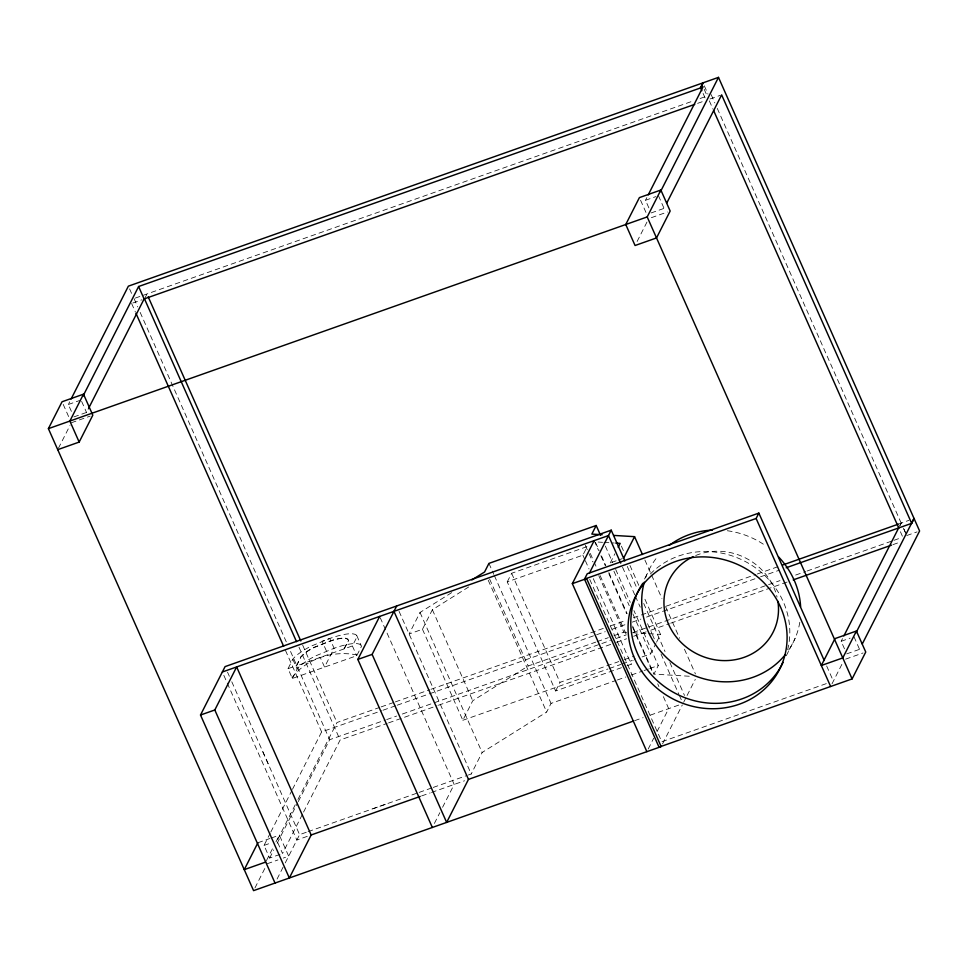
<?xml version="1.0" encoding="UTF-8"?>
<svg xmlns="http://www.w3.org/2000/svg" width="968" height="968" viewBox="0 0 968 968"><rect width="100%" height="100%" fill="white"/><g stroke="black" fill="none" stroke-linecap="round" stroke-linejoin="round"><path stroke-width="0.73" stroke-dasharray="4.84 3.63" d="M71.39 411.4L68.329 404.503L69.696 401.805M58.395 448.317L69.998 425.448M73.834 416.93L86.527 412.441L88.56 408.435M144.51 298.882L146.967 294.042M356.769 635.565L361.5 646.321L356.72 655.735L292.36 678.471L288.016 668.67L292.796 659.256A31.545 7.95 -23.9 0 1 298.301 653.993L300.975 652.069A31.545 7.95 -23.9 0 1 310.837 646.273L329.749 638.469A36.106 9.099 -23.9 0 1 343.398 634.597L346.302 634.1A36.106 9.099 -23.9 0 1 353.175 633.895L354.772 634.246A36.106 9.099 -23.9 0 1 357.156 636.52L352.376 645.934L296.426 665.923L300.975 656.594L306.687 651.597A22.312 5.627 -23.9 0 1 313.656 647.495L330.983 640.647A26.886 6.776 -23.9 0 1 338.437 638.674L340.591 638.311A26.886 6.776 -23.9 0 1 345.721 638.154L348.686 640.102L344.136 649.056M296.426 665.923L301.06 656.788L306.771 651.791A22.312 5.627 -23.9 0 1 313.741 647.689L331.068 640.84A26.886 6.776 -23.9 0 1 338.522 638.868L340.675 638.505A26.886 6.776 -23.9 0 1 345.806 638.348L347.887 639.025M292.36 678.471L297.14 669.057A31.545 7.95 -23.9 0 1 302.657 663.794L305.319 661.882A31.545 7.95 -23.9 0 1 315.181 656.074L334.093 648.282A36.106 9.099 -23.9 0 1 347.742 644.398L350.646 643.901A36.106 9.099 -23.9 0 1 357.531 643.696L359.116 644.047A36.106 9.099 -23.9 0 1 361.5 646.321M344.051 648.875L348.686 640.102M279.97 854.405L269.636 858.047L264.034 845.415L270.132 833.4M270.81 832.056L291.804 790.662M292.481 789.331L321.618 731.917L381.549 710.742M266.394 860.709L273.218 847.266M275.953 841.882L279.365 835.154L288.682 856.16L283.309 858.059M295.24 804.795L276.945 840.853L282.547 853.486L302.875 813.435M297.95 799.459L336.985 722.515L379.722 707.402M269.636 858.047L273.738 849.977M277.151 843.261L297.612 802.92M298.289 801.577L329.677 739.709L385.252 720.071M254.947 887.946L265.171 867.776M303.553 812.091L340.131 739.988L387.152 723.374M277.078 879.029L284.58 864.23M285.27 862.887L299.596 834.646L306.674 832.141M451.669 592.634L420.027 612.466L409.113 633.98L422.471 629.26L432.381 609.731L468.911 586.826M648.875 207.878L645.499 200.279L646.854 197.605M637.113 241.48L647.35 221.309M651.125 212.948L664.06 208.374L665.415 205.7M507.244 581.889L511.612 573.286L587.249 546.545L582.881 555.16L507.244 581.889L555.608 690.958L621.456 667.69M422.471 629.26L462.837 720.277L472.747 700.747L528.177 665.996L595.707 642.135M434.39 823.429L439.847 812.672M442.582 807.3L454.173 784.431L380.267 617.79M468.391 774.993L471.21 774.001L482.124 752.487L546.666 712.024L551.034 703.409L615.951 680.468M610.264 562.904L614.886 553.793M555.608 690.958L559.976 682.355L618.818 661.567M644.531 579.021L647.253 573.649M627.058 665.718L631.257 664.23L633.132 660.539M642.087 656.933L650.629 653.92L655.905 643.502M656.57 642.195L660.527 634.391L644.023 597.159M689.276 676.245L653.932 674.115L658.3 665.512L633.943 610.602M648.233 748.978L653.69 738.221M657.103 731.493L668.694 708.636L662.584 694.855M662.535 743.92L682.319 704.922M683.674 702.236L685.731 698.194M687.086 695.508L695.278 679.379M786.318 655.675L795.188 638.19M844.495 648.838L841.156 641.3L842.523 638.614M899.829 525.648L901.232 523.059M899.974 525.551L901.184 523.071M832.008 683.819L842.245 663.649M846.722 653.872L859.56 649.334L860.927 646.648M291.997 677.648C306.566 658.482 333.028 650.278 356.345 654.876M385.397 804.323L371.821 809.127M135.302 298.083L692.955 101.023M700.07 98.518L707.185 96.001M697.613 103.358L704.728 100.841M709.992 98.99L720.349 95.336M132.882 302.984L141.921 299.79M645.499 200.279L655.856 196.613M68.329 404.503L79.606 400.51M651.391 217.667L667.484 211.98M71.354 422.762L90.133 416.131M288.016 668.67L296.341 665.73M611.594 562.432L616.943 560.545M618.286 560.073L622.291 558.645M381.15 706.906L393.976 702.369M395.404 701.873L429.598 689.785M431.014 689.276L603.415 628.365M610.542 625.848L626.223 620.306M633.338 617.79L664.689 606.706M666.117 606.21L755.875 574.484M757.303 573.988L780.099 565.929M898.352 524.148L908.94 520.336M382.965 710.234L395.791 705.708M397.219 705.2L595.272 635.214M596.687 634.718L605.242 631.693M612.369 629.176L626.611 624.142M632.31 622.121L640.864 619.109M646.563 617.088L759.118 577.315M760.545 576.807L779.071 570.273M597.123 641.627L608.376 637.658M614.002 635.661L623.852 632.189L626.78 632.358M906.762 535.534L917.035 531.904M386.68 719.575L396.65 716.042M402.349 714.033L600.426 644.035M601.854 643.538L610.409 640.514M616.108 638.493L626.078 634.972M633.205 632.455L647.459 627.421M648.887 626.913L767.164 585.12M768.58 584.624L779.99 580.594M795.66 575.053L805.63 571.531M807.058 571.023L892.556 540.809M893.984 540.301L901.111 537.784M388.579 722.878L437.016 705.757M438.444 705.249L610.844 644.337M616.543 642.316L626.514 638.795M633.641 636.279L649.31 630.737M650.738 630.229L669.263 623.695M670.691 623.186L790.372 580.897M892.956 544.645L898.655 542.625M624.42 659.583L634.221 656.122M462.837 720.277L607.94 668.997M609.368 668.489L620.754 664.471M622.17 663.975L632.128 660.454M617.366 679.972L625.836 676.983M631.475 674.986L642.776 670.993M644.18 670.497L648.415 669.009M649.83 668.501L658.3 665.512M257.911 842.741L269.975 838.47M271.318 837.998L279.365 835.154M264.034 845.415L270.495 843.128M841.156 641.3L850.134 638.13M308.09 831.645L417.752 792.889M419.156 792.393L431.825 787.916M433.228 787.42L466.987 775.489M307.267 836.352L296.861 840.03L222.955 673.377M421.612 795.938L430.107 792.937M431.522 792.441L464.579 780.765M634.621 720.676L643.139 717.663M650.242 715.158L681.702 704.038M845.633 659.135L863.057 652.976M267.228 863.746L277.949 859.947M826.285 683.626L661.761 741.766L589.681 579.251M598.163 542.056L602.556 542.322M604.032 542.407L614.293 543.024M632.649 632.709L647.326 633.592M648.79 633.689L660.527 634.391M268.233 763.933L262.328 750.636M904.003 529.29L906.205 534.288M711.165 94.61L714.832 102.898M717.288 108.428L902.89 526.931M903.446 528.189L906.254 534.505M704.317 85.837L707.995 94.114M704.208 89.31L707.015 95.65M709.314 100.829L712.992 109.118M900.434 531.771L902.672 536.829M703.095 93.436L705.539 98.954M658.446 195.705L664.06 208.374M853.994 636.762L859.56 649.334M640.562 200.243L646.382 213.359M826.66 665.972L833.375 681.121M644.894 560L650.98 573.721M651.585 575.101L661.943 598.442M665.597 606.67L679.596 638.251M684.461 649.225L695.423 673.934M621.395 546.134L624.445 553.03M629.95 565.433L639.122 586.124M627.276 566.413L637.017 588.375M643.72 603.475L665.028 651.524M669.892 662.511L684.509 695.46M622.533 567.224L634.742 594.775M635.359 596.155L640.247 607.166M647.568 623.695L651.851 633.338M652.456 634.718L654.295 638.844M661.011 653.993L678.725 693.935M679.33 695.314L681.774 700.82M605.327 546.085L612.635 562.553M615.684 569.414L630.289 602.362M613.93 571.181L629.224 605.653M632.89 613.93L650.629 653.92M595.477 542.334L599.131 550.574M601.576 556.056L605.835 565.675M608.872 572.536L627.143 613.712M632.624 626.066L653.932 674.115M594.183 540.604L598.454 550.247M600.898 555.753L605.169 565.397M608.836 573.661L626.55 613.603M632.661 627.373L652.819 672.82M657.708 683.844L658.918 686.602M590.311 553.454L593.372 560.363M593.989 561.742L597.05 568.639M600.112 575.549L627.058 636.291M585.325 545.311L588.375 552.208M588.992 553.587L592.658 561.851M598.781 575.645L623.852 632.189M582.881 555.16L584.72 559.298M585.337 560.678L589.016 568.966M593.299 578.634L631.257 664.23M511.612 573.286L559.976 682.355M488.937 563.388L493.813 574.375M494.418 575.742L551.034 703.409M489.651 579.118L528.177 665.996M488.223 580.231L546.666 712.024M432.381 609.731L472.747 700.747M420.027 612.466L482.124 752.487M399.058 611.316L471.21 774.001M352.376 645.934L356.72 655.735M326.434 650.98L322.078 641.179L329.749 638.469L334.093 648.282L324.546 667.097L320.287 657.49M302.657 645.111L336.985 722.515M298.979 647.181L340.131 739.988M129.591 288.924L132.035 294.441M134.056 298.604L137.722 306.88M140.166 312.386L286.274 641.845M290.557 651.488L329.677 739.709M292.796 659.256L297.14 669.057M131.6 303.444L135.278 311.732M285.451 650.363L321.618 731.917M227.516 672.131L229.356 676.257M231.788 681.774L299.596 834.646M81.627 401.393L86.527 412.441M63.21 404.382L69.03 417.51M650.411 573.976A80.719 74.633 26.9 0 1 746.764 562.299A80.719 74.633 26.9 0 1 787.637 649.722M695.702 555.511A58.153 53.76 26.9 0 1 777.05 597.05M645.632 577.836A80.719 74.633 26.9 0 1 657.332 556.963M727.331 530.742A80.719 74.633 26.9 0 1 766.148 546.109M799.798 622.279A80.719 74.633 26.9 0 1 787.843 651.295"/><path stroke-width="1.45" d="M646.866 751.664L572.342 583.644L586.644 578.586L661.168 746.606L253.58 890.633L48.4 428.655L62.049 401.756L83.502 394.182L92.807 415.187L79.17 442.074L57.717 449.66M71.051 399.119L128.369 286.165L718.486 77.367L919.6 530.996L862.294 643.95M83.502 394.182L69.853 421.068L48.4 428.655M83.054 396.009L138.606 286.516L700.638 87.907L703.095 83.067M88.56 408.435L144.111 298.943L694.77 104.362M275.033 883.058L200.509 715.025L225.072 666.613L611.207 530.174L624.844 560.92M214.811 709.98L236.652 666.94L311.164 834.973L289.335 878L214.811 709.98L200.509 715.025M257.911 842.741L244.263 869.639L265.716 862.052M432.345 827.471L357.833 659.438L379.662 616.41M357.833 659.438L372.123 654.392L396.686 605.98M701.86 90.677L700.542 87.677L702.998 82.837M648.209 194.931L703.083 86.781L700.542 87.677M79.17 442.074L69.853 421.068L647.205 216.929L660.854 190.031L670.171 211.036L656.522 237.934L635.068 245.509L625.751 224.503L639.4 197.617L660.854 190.031M660.491 191.664L718.486 77.367M666.77 203.026L721.644 94.876L911.662 523.349L786.185 567.756M600.462 535.098L596.191 525.491L591.835 534.094L602.144 534.711M633.193 721.172L468.476 779.385L446.647 822.413L372.123 654.392M572.342 583.644L594.183 540.604M856.426 631.027L842.777 657.925L821.336 665.5L834.973 638.602L856.426 631.027L865.743 652.033L852.094 678.919L659.026 747.151L584.515 579.118L587.237 573.746L758.851 513.101L824.216 660.466M589.379 573.201L611.207 530.174M618.189 547.283L620.161 543.375L615.769 543.109M623.634 558.173L634.548 536.659L613.918 535.425M584.515 579.118L756.129 518.473L758.851 513.101M843.878 635.928L899.139 526.991M856.039 632.733L914.022 518.424L911.662 523.349M471.912 579.929L484.569 572.003L488.937 563.388L596.191 525.491M222.35 671.998L608.485 535.558L620.694 563.098M782.943 564.925L898.352 524.148M793.215 579.892L891.528 545.141M311.164 834.973L420.197 796.446M713.61 110.509L898.752 527.971M647.205 216.929L852.094 678.919M756.129 518.473L830.641 686.506M634.548 536.659L642.462 554.507M393.964 611.352L468.476 779.385M148.189 296.801L300.818 640.961M144.51 298.882L296.523 641.663M138.606 286.516L144.111 298.943M135.883 313.124L283.612 646.225M783.051 662.427A80.719 74.633 26.9 0 1 673.135 692.168A80.719 74.633 26.9 0 1 642.825 583.293M777.885 601.297A58.153 53.76 26.9 0 1 736.503 659.45A58.153 53.76 26.9 0 1 668.283 623.573A58.153 53.76 26.9 0 1 693.052 556.697M785.121 654.876A80.719 74.633 26.9 0 1 686.905 672.191A80.719 74.633 26.9 0 1 644.277 582.155M669.299 545.395A80.719 74.633 26.9 0 1 712.436 530.077M778.599 556.927A80.719 74.633 26.9 0 1 800.621 606.585M634.645 658.591A80.719 74.633 26.9 0 0 771.472 681.774A80.719 74.633 26.9 0 0 716.622 558.076A80.719 74.633 26.9 0 0 634.645 658.591"/></g></svg>
